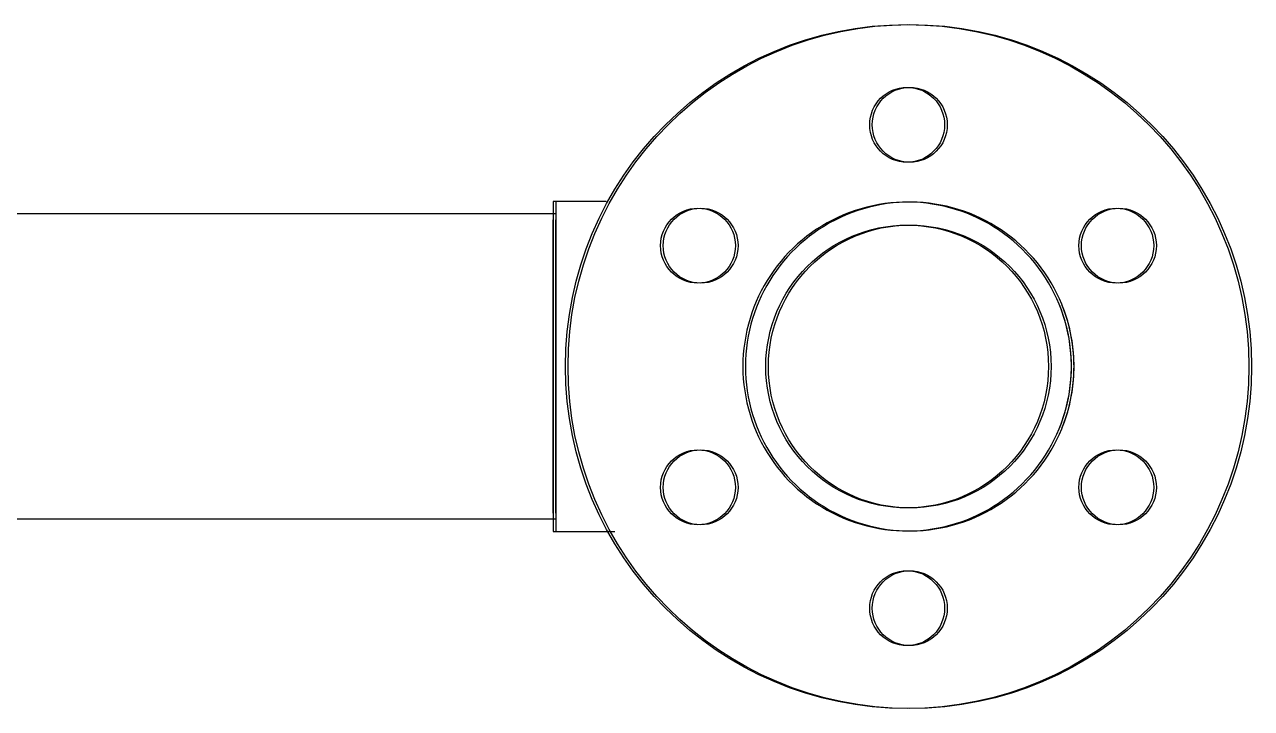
# Model space of a CAD drawing. Header units: inches. Extents: x 2625 to 3066, y 1222 to 1501.
# Drawn here: x 2945.26 to 2957.83, y 1343.38 to 1350.38 of the extents above; entities that cross this region are included whole.
import ezdxf

# ---------------------------------------------------------------- set-up
doc = ezdxf.new("R2010")
doc.units = ezdxf.units.IN
doc.header["$MEASUREMENT"] = 0
doc.layers.add('WDPUMP', color=7, linetype='Continuous')
doc.layers.add('WSPUMP', color=7, linetype='Continuous')

msp = doc.modelspace()

# ---------------------------------------------------------------- linework, layer by layer
at = {"layer": 'WDPUMP', "color": 7, "linetype": 'Continuous'}
for p, q in [((2950.6758, 1348.5714), (2950.6758, 1345.1964)), ((2951.1918, 1348.5714), (2950.6758, 1348.5714)), ((2950.6758, 1348.5714), (2950.6758, 1345.1964)), ((2951.1918, 1348.5714), (2950.6758, 1348.5714)), ((2950.6758, 1348.4464), (2944.6124, 1348.4464)), ((2950.6758, 1345.3839), (2950.6758, 1348.3839)), ((2950.6758, 1345.3839), (2950.6758, 1348.3839)), ((2950.6758, 1345.3214), (2944.6124, 1345.3214)), ((2950.6758, 1345.1964), (2951.2799, 1345.1964)), ((2950.6758, 1345.1964), (2951.2799, 1345.1964))]:
    msp.add_line(p, q, dxfattribs=at)
for centre, radius in [((2954.3008, 1346.8839), 3.5), ((2954.3008, 1346.8839), 3.5), ((2954.3008, 1346.8839), 3.5), ((2954.3008, 1349.3577), 0.3835), ((2952.1585, 1348.1208), 0.3835), ((2956.4431, 1348.1208), 0.3835), ((2954.3008, 1346.8839), 1.4475), ((2952.1585, 1345.6471), 0.3835), ((2956.4431, 1345.6471), 0.3835), ((2954.3008, 1344.4102), 0.3835)]:
    msp.add_circle(centre, radius, dxfattribs=at)
for start, end in [(338.21298, 180), (180, 21.78702)]:
    msp.add_arc((2954.3008, 1346.8839), 1.6827, start, end, dxfattribs=at)
at = {"layer": 'WSPUMP', "color": 7, "linetype": 'Continuous'}
for p, q in [((2950.7027, 1348.5714), (2950.7027, 1345.1964)), ((2951.2187, 1348.5714), (2950.7027, 1348.5714)), ((2950.7027, 1348.5714), (2950.7027, 1345.1964)), ((2951.2187, 1348.5714), (2950.7027, 1348.5714)), ((2950.7027, 1348.4464), (2927.1038, 1348.4464)), ((2950.7027, 1345.3839), (2950.7027, 1348.3839)), ((2950.7027, 1345.3839), (2950.7027, 1348.3839)), ((2950.7027, 1345.3214), (2927.1038, 1345.3214)), ((2950.7027, 1345.1964), (2951.3068, 1345.1964)), ((2950.7027, 1345.1964), (2951.3068, 1345.1964))]:
    msp.add_line(p, q, dxfattribs=at)
for centre, radius in [((2954.3277, 1346.8839), 3.5), ((2954.3277, 1346.8839), 3.5), ((2954.3277, 1346.8839), 3.5), ((2954.3277, 1349.3577), 0.3835), ((2952.1853, 1348.1208), 0.3835), ((2956.47, 1348.1208), 0.3835), ((2954.3277, 1346.8839), 1.4475), ((2952.1853, 1345.6471), 0.3835), ((2956.47, 1345.6471), 0.3835), ((2954.3277, 1344.4102), 0.3835)]:
    msp.add_circle(centre, radius, dxfattribs=at)
for start, end in [(338.21298, 180), (180, 21.78702)]:
    msp.add_arc((2954.3277, 1346.8839), 1.6827, start, end, dxfattribs=at)

doc.saveas('drawing.dxf')
